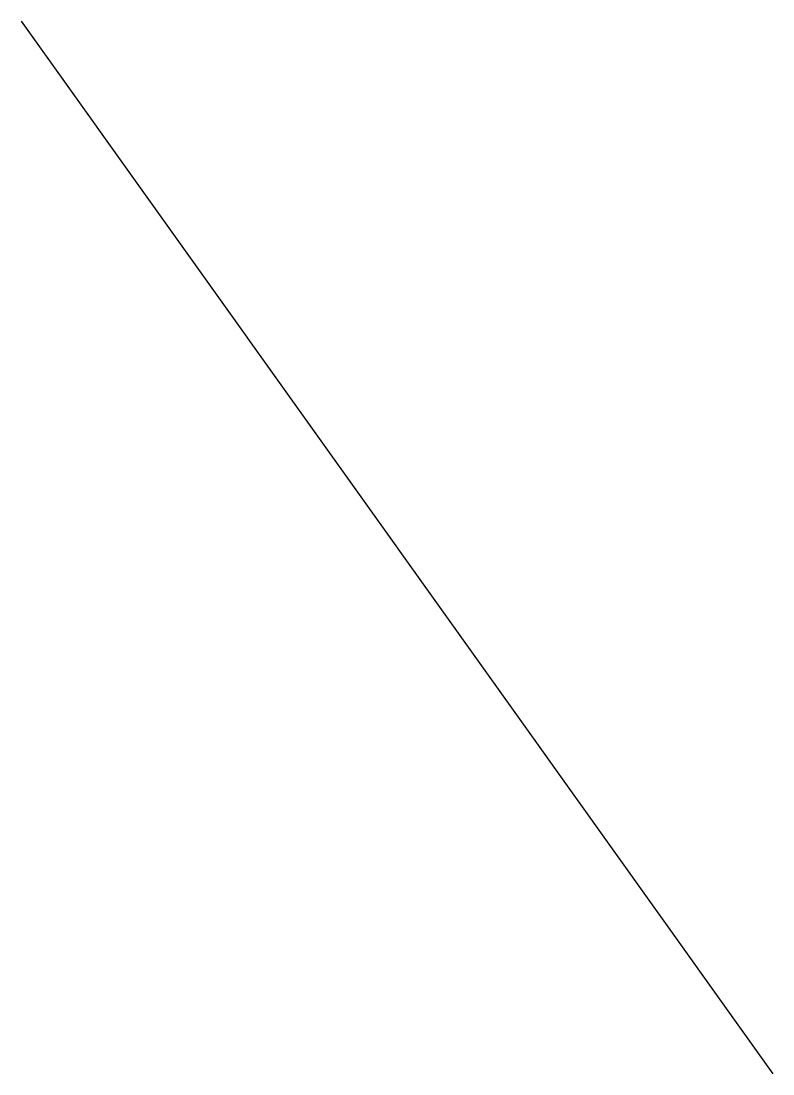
# Model space of a CAD drawing. Units: millimetres on the paper. Extents: x -1.25 to 3.75, y -4.5 to 2.5.
import ezdxf

# ---------------------------------------------------------------- set-up
doc = ezdxf.new("R2010")
doc.units = ezdxf.units.MM
doc.layers.add('0-0_0', color=4, linetype='Continuous')

msp = doc.modelspace()

# ---------------------------------------------------------------- linework, layer by layer
at = {"layer": '0-0_0'}
msp.add_line((-1.25, 2.5), (3.75, -4.5), dxfattribs=at)

doc.saveas('drawing.dxf')
